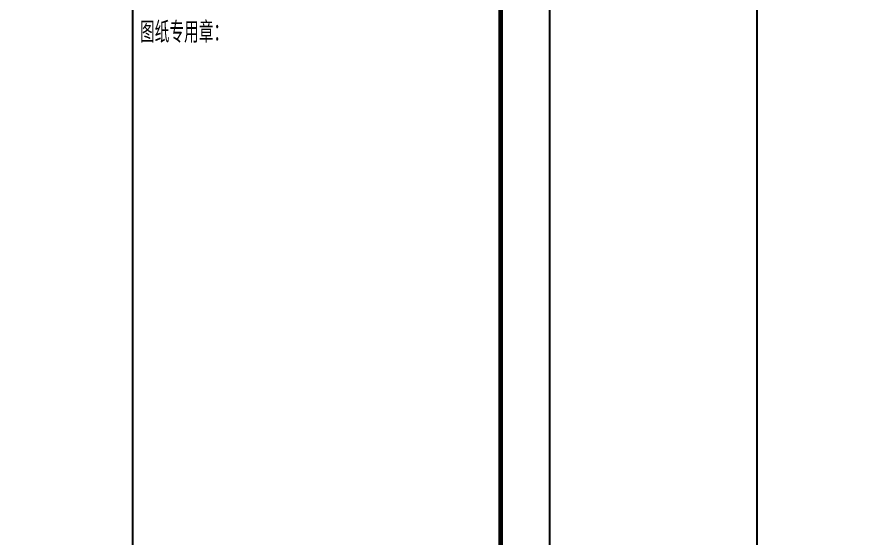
# Model space of a CAD drawing. Extents: x -695846 to 822170, y -413475 to 397179.
# Drawn here: x -393822 to -376743, y 107744 to 118373 of the extents above; entities that cross this region are included whole.
import ezdxf

# ---------------------------------------------------------------- set-up
doc = ezdxf.new("R2010")
doc.units = 0
doc.header["$LTSCALE"] = 1000
doc.header["$MEASUREMENT"] = 0
doc.layers.add('T-图框-175', color=175, linetype='Continuous')
doc.layers.add('TK', color=4, linetype='Continuous')
doc.styles.add('tk', font='txt.shx', dxfattribs={"width": 0.7, "bigfont": 'hztxt.shx'})

# ---------------------------------------------------------------- blocks, each defined once
blk = doc.blocks.new('3er1t35wer1t')
at = {"layer": 'TK', "color": 7}
blk.add_lwpolyline([(313385, 263477), (313385, 303477), (320885, 303477), (320885, 263477)], close=True, dxfattribs=at)
at = {"layer": 'TK', "color": 7, "lineweight": -3, "style": 'tk', "width": 0.7}
blk.add_text('图纸专用章：', height=428.6, dxfattribs=at).set_placement((313531, 293577))

msp = doc.modelspace()

# ---------------------------------------------------------------- linework, layer by layer
at = {"layer": 'T-图框-175'}
for points in [[(-457254, 86744), (-382954, 86744), (-382954, 128744), (-457254, 128744)], [(-378729, 86744), (-304429, 86744), (-304429, 128744), (-378729, 128744)]]:
    msp.add_lwpolyline(points, close=True, dxfattribs=at)
at = {"layer": 'T-图框-175', "const_width": 100}
msp.add_lwpolyline([(-454754, 87744), (-383954, 87744), (-383954, 127744), (-454754, 127744)], close=True, dxfattribs=at)

# ---------------------------------------------------------------- block references
msp.add_blockref('3er1t35wer1t', (-704840, -175733))

doc.saveas('drawing.dxf')
